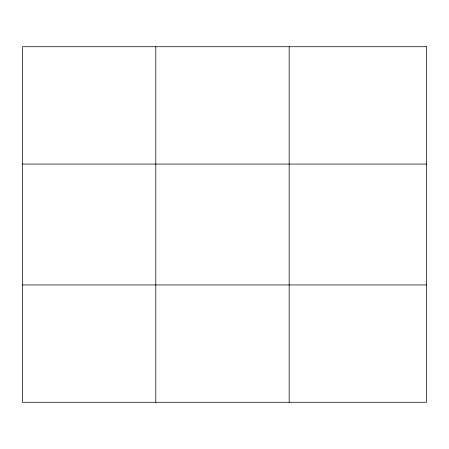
<?xml version="1.0" encoding="UTF-8"?>
<svg xmlns="http://www.w3.org/2000/svg" width="449" height="449" viewBox="0 0 449 449"><rect width="100%" height="100%" fill="white"/><g stroke="black" fill="none" stroke-linecap="round" stroke-linejoin="round"><path stroke-width="0.67" d="M155.803 46.724L155.803 402.276M289.156 46.724L289.156 402.276M22.45 164.059L426.55 164.059M22.45 284.941L426.55 284.941M426.55 46.724L426.55 402.276L22.45 402.276L22.45 46.724L426.55 46.724"/></g></svg>
